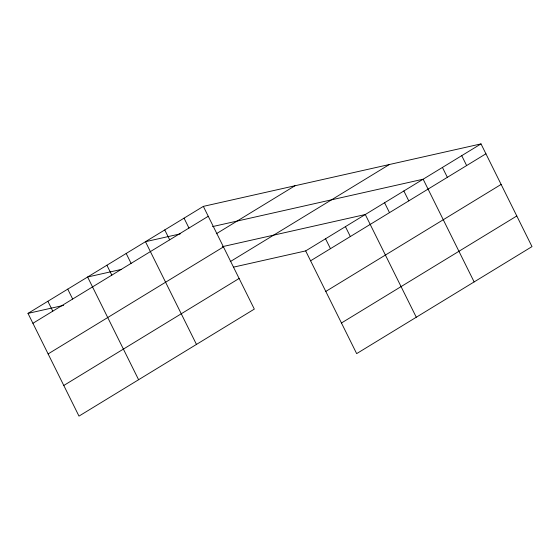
<?xml version="1.0" encoding="UTF-8"?>
<svg xmlns="http://www.w3.org/2000/svg" width="560" height="560" viewBox="0 0 560 560"><rect width="100%" height="100%" fill="white"/><g stroke="black" fill="none" stroke-linecap="round" stroke-linejoin="round"><path stroke-width="0.84" d="M203.336 206.381L254.324 309.099L78.988 416.108L28 313.39L203.336 206.381L481.012 143.892L532 246.61L356.664 353.619L305.676 250.901L233.555 267.134M32.914 323.295L208.25 216.286M216.335 233.751L294.966 185.759M48.118 353.92L223.454 246.911M230.237 261.639L389.375 164.514M63.784 385.476L239.12 278.467M305.676 250.901L481.012 143.892M310.59 260.799L485.926 153.79M325.794 291.431L501.13 184.422M341.46 322.987L516.796 215.978M180.264 233.87L145.474 241.696L196.462 344.414M212.499 226.611L423.15 179.207L474.138 281.918M121.555 269.374L87.612 277.011L138.6 379.722M222.313 246.694L365.288 214.522L416.276 317.233M28 313.39L63.637 305.375M461.727 155.666L466.641 165.564M442.435 167.433L447.356 177.331M403.865 190.974L408.779 200.879M384.58 202.748L389.494 212.646M345.422 226.646L350.336 236.544M325.549 238.777L330.463 248.675M184.051 218.155L188.965 228.053M164.759 229.922L169.673 239.827M126.189 253.47L131.103 263.368M106.904 265.237L111.818 275.135M67.739 289.135L72.66 299.04M47.873 301.266L52.787 311.164"/></g></svg>
